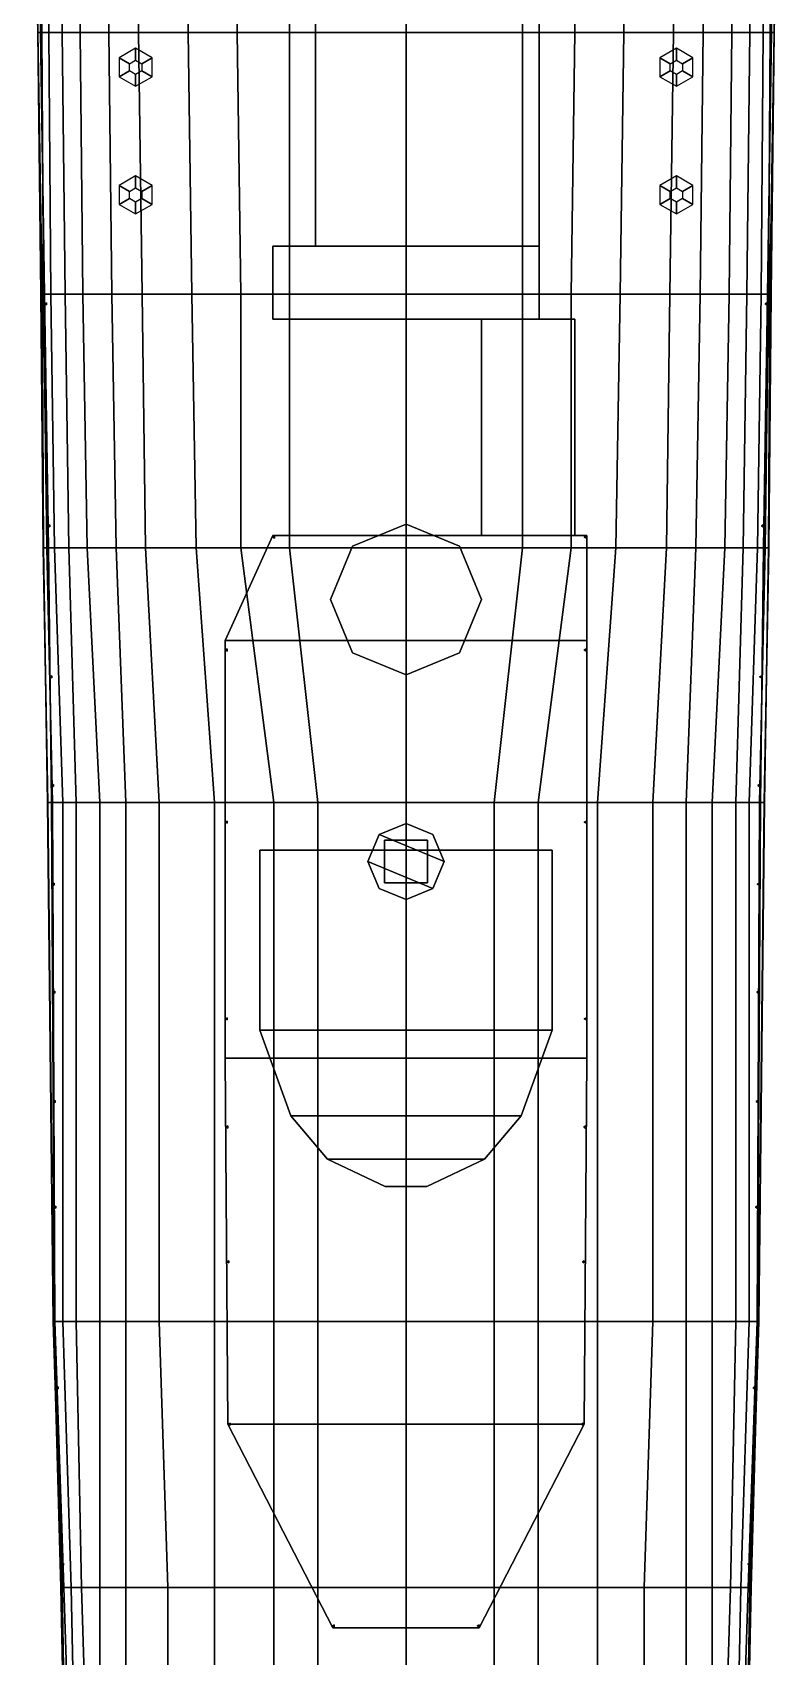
# Model space of a CAD drawing. Extents: x -6 to 6, y -57 to 57.
# Drawn here: x -6.28 to 6.28, y -36.29 to -8.95 of the extents above; entities that cross this region are included whole.
import ezdxf

# ---------------------------------------------------------------- set-up
doc = ezdxf.new("R2010")
doc.units = 0
doc.layers.get('0').update_dxf_attribs({"linetype": 'CONTINUOUS'})

msp = doc.modelspace()

# ---------------------------------------------------------------- linework, layer by layer
for points in [[(-6.206, -4.717, 3.402), (-6.284, -4.717, 1.911), (-6.196, -8.954, 1.911), (-6.149, -8.954, 3.221)], [(-6.284, -4.717, 1.911), (-6.258, -4.717, 0.923), (-6.196, -8.954, 0.923), (-6.196, -8.954, 1.911)], [(-6.258, -4.717, 0.923), (-6.19, -4.717, 0.058), (-6.128, -8.954, 0.058), (-6.196, -8.954, 0.923)], [(-6.19, -4.717, 0.058), (-6.061, -4.717, -0.754), (-6.009, -8.954, -0.754), (-6.128, -8.954, 0.058)], [(-6.061, -4.717, -0.754), (-5.823, -4.717, -1.432), (-5.782, -8.954, -1.432), (-6.009, -8.954, -0.754)], [(-5.823, -4.717, -1.432), (-5.518, -4.717, -2.023), (-5.481, -8.954, -2.023), (-5.782, -8.954, -1.432)], [(-5.518, -4.717, -2.023), (-5.026, -4.717, -2.576), (-5, -8.954, -2.576), (-5.481, -8.954, -2.023)], [(-5.026, -4.717, -2.576), (-4.55, -4.717, -2.975), (-4.498, -8.954, -2.975), (-5, -8.954, -2.576)], [(-4.55, -4.717, -2.975), (-3.747, -4.717, -3.358), (-3.665, -8.954, -3.358), (-4.498, -8.954, -2.975)], [(-3.747, -4.717, -3.358), (-2.914, -4.717, -3.575), (-2.842, -8.954, -3.575), (-3.665, -8.954, -3.358)], [(-2.914, -4.717, -3.575), (-1.962, -4.717, -3.782), (-1.962, -8.954, -3.762), (-2.842, -8.954, -3.575)], [(0, -8.954, -3.974), (-1.962, -8.954, -3.762), (-1.962, -4.717, -3.782), (0, -4.717, -3.974)], [(0, -4.717, -3.974), (1.962, -4.717, -3.782), (1.962, -8.954, -3.762), (0, -8.954, -3.974)], [(2.842, -8.954, -3.575), (1.962, -8.954, -3.762), (1.962, -4.717, -3.782), (2.914, -4.717, -3.575)], [(3.665, -8.954, -3.358), (2.842, -8.954, -3.575), (2.914, -4.717, -3.575), (3.747, -4.717, -3.358)], [(4.498, -8.954, -2.975), (3.665, -8.954, -3.358), (3.747, -4.717, -3.358), (4.55, -4.717, -2.975)], [(5, -8.954, -2.576), (4.498, -8.954, -2.975), (4.55, -4.717, -2.975), (5.026, -4.717, -2.576)], [(5.481, -8.954, -2.023), (5, -8.954, -2.576), (5.026, -4.717, -2.576), (5.518, -4.717, -2.023)], [(5.782, -8.954, -1.432), (5.481, -8.954, -2.023), (5.518, -4.717, -2.023), (5.823, -4.717, -1.432)], [(6.009, -8.954, -0.754), (5.782, -8.954, -1.432), (5.823, -4.717, -1.432), (6.061, -4.717, -0.754)], [(6.128, -8.954, 0.058), (6.009, -8.954, -0.754), (6.061, -4.717, -0.754), (6.19, -4.717, 0.058)], [(6.196, -8.954, 0.923), (6.128, -8.954, 0.058), (6.19, -4.717, 0.058), (6.258, -4.717, 0.923)], [(6.149, -8.954, 3.221), (6.196, -8.954, 1.911), (6.284, -4.717, 1.911), (6.206, -4.717, 3.402)], [(6.196, -8.954, 1.911), (6.196, -8.954, 0.923), (6.258, -4.717, 0.923), (6.284, -4.717, 1.911)], [(-1.52, -8.28, 5.46), (-1.52, -8.28, 3.24), (-1.52, -12.55, 3.09), (-1.52, -12.55, 5.32)], [(2.24, -12.55, 5.32), (2.24, -8.28, 5.46), (-1.52, -8.28, 5.46), (-1.52, -12.55, 5.32)], [(2.24, -12.55, 3.09), (2.24, -8.28, 3.24), (2.24, -8.28, 5.46), (2.24, -12.55, 5.32)], [(-6.149, -8.954, 3.221), (-6.196, -8.954, 1.911), (-6.144, -13.362, 1.911), (-6.082, -13.362, 3.071)], [(-6.196, -8.954, 1.911), (-6.196, -8.954, 0.923), (-6.123, -13.362, 0.923), (-6.144, -13.362, 1.911)], [(-6.196, -8.954, 0.923), (-6.128, -8.954, 0.058), (-6.097, -13.362, 0.058), (-6.123, -13.362, 0.923)], [(6.149, -8.954, 3.221), (-6.149, -8.954, 3.221), (-6.082, -13.362, 3.071), (6.082, -13.362, 3.071)], [(-6.128, -8.954, 0.058), (-6.009, -8.954, -0.754), (-5.973, -13.362, -0.754), (-6.097, -13.362, 0.058)], [(-6.009, -8.954, -0.754), (-5.782, -8.954, -1.432), (-5.735, -13.362, -1.432), (-5.973, -13.362, -0.754)], [(-5.782, -8.954, -1.432), (-5.481, -8.954, -2.023), (-5.435, -13.362, -2.023), (-5.735, -13.362, -1.432)], [(-5.481, -8.954, -2.023), (-5, -8.954, -2.576), (-4.948, -13.362, -2.576), (-5.435, -13.362, -2.023)], [(-5, -8.954, -2.576), (-4.498, -8.954, -2.975), (-4.441, -13.362, -2.975), (-4.948, -13.362, -2.576)], [(-4.498, -8.954, -2.975), (-3.665, -8.954, -3.358), (-3.602, -13.362, -3.358), (-4.441, -13.362, -2.975)], [(-3.665, -8.954, -3.358), (-2.842, -8.954, -3.575), (-2.78, -13.362, -3.575), (-3.602, -13.362, -3.358)], [(-2.842, -8.954, -3.575), (-1.962, -8.954, -3.762), (-1.962, -13.362, -3.736), (-2.78, -13.362, -3.575)], [(0, -13.362, -3.974), (-1.962, -13.362, -3.736), (-1.962, -8.954, -3.762), (0, -8.954, -3.974)], [(0, -8.954, -3.974), (1.962, -8.954, -3.762), (1.962, -13.362, -3.736), (0, -13.362, -3.974)], [(2.78, -13.362, -3.575), (1.962, -13.362, -3.736), (1.962, -8.954, -3.762), (2.842, -8.954, -3.575)], [(3.602, -13.362, -3.358), (2.78, -13.362, -3.575), (2.842, -8.954, -3.575), (3.665, -8.954, -3.358)], [(4.441, -13.362, -2.975), (3.602, -13.362, -3.358), (3.665, -8.954, -3.358), (4.498, -8.954, -2.975)], [(4.948, -13.362, -2.576), (4.441, -13.362, -2.975), (4.498, -8.954, -2.975), (5, -8.954, -2.576)], [(5.435, -13.362, -2.023), (4.948, -13.362, -2.576), (5, -8.954, -2.576), (5.481, -8.954, -2.023)], [(5.735, -13.362, -1.432), (5.435, -13.362, -2.023), (5.481, -8.954, -2.023), (5.782, -8.954, -1.432)], [(5.973, -13.362, -0.754), (5.735, -13.362, -1.432), (5.782, -8.954, -1.432), (6.009, -8.954, -0.754)], [(6.097, -13.362, 0.058), (5.973, -13.362, -0.754), (6.009, -8.954, -0.754), (6.128, -8.954, 0.058)], [(6.082, -13.362, 3.071), (6.144, -13.362, 1.911), (6.196, -8.954, 1.911), (6.149, -8.954, 3.221)], [(6.123, -13.362, 0.923), (6.097, -13.362, 0.058), (6.128, -8.954, 0.058), (6.196, -8.954, 0.923)], [(6.144, -13.362, 1.911), (6.123, -13.362, 0.923), (6.196, -8.954, 0.923), (6.196, -8.954, 1.911)], [(-4.654, -9.48, 4.63), (-4.55, -9.42, 4.63), (-4.55, -9.22, 3.21), (-4.827, -9.38, 3.2)], [(-4.55, -9.42, 4.63), (-4.446, -9.48, 4.63), (-4.273, -9.38, 3.2), (-4.55, -9.22, 3.21)], [(4.446, -9.48, 4.63), (4.55, -9.42, 4.63), (4.55, -9.22, 3.21), (4.273, -9.38, 3.2)], [(4.55, -9.42, 4.63), (4.654, -9.48, 4.63), (4.827, -9.38, 3.2), (4.55, -9.22, 3.21)], [(-4.654, -9.6, 4.63), (-4.654, -9.48, 4.63), (-4.827, -9.38, 3.2), (-4.827, -9.7, 3.19)], [(-4.446, -9.48, 4.63), (-4.446, -9.6, 4.63), (-4.273, -9.7, 3.19), (-4.273, -9.38, 3.2)], [(4.446, -9.6, 4.63), (4.446, -9.48, 4.63), (4.273, -9.38, 3.2), (4.273, -9.7, 3.19)], [(4.654, -9.48, 4.63), (4.654, -9.6, 4.63), (4.827, -9.7, 3.19), (4.827, -9.38, 3.2)], [(-4.55, -9.66, 4.63), (-4.654, -9.6, 4.63), (-4.827, -9.7, 3.19), (-4.55, -9.86, 3.19)], [(-4.446, -9.6, 4.63), (-4.55, -9.66, 4.63), (-4.55, -9.86, 3.19), (-4.273, -9.7, 3.19)], [(4.55, -9.66, 4.63), (4.446, -9.6, 4.63), (4.273, -9.7, 3.19), (4.55, -9.86, 3.19)], [(4.654, -9.6, 4.63), (4.55, -9.66, 4.63), (4.55, -9.86, 3.19), (4.827, -9.7, 3.19)], [(-4.654, -11.63, 4.61), (-4.55, -11.57, 4.61), (-4.55, -11.37, 3.14), (-4.827, -11.53, 3.13)], [(-4.55, -11.57, 4.61), (-4.446, -11.63, 4.61), (-4.273, -11.53, 3.13), (-4.55, -11.37, 3.14)], [(4.446, -11.63, 4.61), (4.55, -11.57, 4.61), (4.55, -11.37, 3.14), (4.273, -11.53, 3.13)], [(4.55, -11.57, 4.61), (4.654, -11.63, 4.61), (4.827, -11.53, 3.13), (4.55, -11.37, 3.14)], [(-4.654, -11.75, 4.61), (-4.654, -11.63, 4.61), (-4.827, -11.53, 3.13), (-4.827, -11.85, 3.12)], [(-4.55, -11.81, 4.61), (-4.654, -11.75, 4.61), (-4.827, -11.85, 3.12), (-4.55, -12.01, 3.11)], [(-4.446, -11.75, 4.61), (-4.55, -11.81, 4.61), (-4.55, -12.01, 3.11), (-4.273, -11.85, 3.12)], [(-4.446, -11.63, 4.61), (-4.446, -11.75, 4.61), (-4.273, -11.85, 3.12), (-4.273, -11.53, 3.13)], [(4.446, -11.75, 4.61), (4.446, -11.63, 4.61), (4.273, -11.53, 3.13), (4.273, -11.85, 3.12)], [(4.55, -11.81, 4.61), (4.446, -11.75, 4.61), (4.273, -11.85, 3.12), (4.55, -12.01, 3.11)], [(4.654, -11.75, 4.61), (4.55, -11.81, 4.61), (4.55, -12.01, 3.11), (4.827, -11.85, 3.12)], [(4.654, -11.63, 4.61), (4.654, -11.75, 4.61), (4.827, -11.85, 3.12), (4.827, -11.53, 3.13)], [(-2.24, -12.55, 5.32), (-2.24, -12.55, 3.09), (-2.24, -13.78, 3.06), (-2.24, -13.78, 5.32)], [(2.24, -13.78, 5.32), (2.24, -12.55, 5.32), (-2.24, -12.55, 5.32), (-2.24, -13.78, 5.32)], [(-1.52, -12.55, 5.32), (-1.52, -12.55, 3.09), (-2.24, -12.55, 3.09), (-2.24, -12.55, 5.32)], [(2.24, -13.78, 3.06), (2.24, -12.55, 3.09), (2.24, -12.55, 5.32), (2.24, -13.78, 5.32)], [(-6.082, -13.362, 3.071), (-6.144, -13.362, 1.911), (-6.103, -17.629, 1.911), (-6.015, -17.629, 2.967)], [(-6.144, -13.362, 1.911), (-6.123, -13.362, 0.923), (-6.097, -17.629, 0.923), (-6.103, -17.629, 1.911)], [(-6.123, -13.362, 0.923), (-6.097, -13.362, 0.058), (-6.04, -17.629, 0.058), (-6.097, -17.629, 0.923)], [(-6.097, -13.362, 0.058), (-5.973, -13.362, -0.754), (-5.916, -17.629, -0.754), (-6.04, -17.629, 0.058)], [(6.082, -13.362, 3.071), (-6.082, -13.362, 3.071), (-6.015, -17.629, 2.967), (6.015, -17.629, 2.967)], [(-5.973, -13.362, -0.754), (-5.735, -13.362, -1.432), (-5.673, -17.629, -1.432), (-5.916, -17.629, -0.754)], [(-5.735, -13.362, -1.432), (-5.435, -13.362, -2.023), (-5.362, -17.629, -2.023), (-5.673, -17.629, -1.432)], [(-5.435, -13.362, -2.023), (-4.948, -13.362, -2.576), (-4.876, -17.629, -2.576), (-5.362, -17.629, -2.023)], [(-4.948, -13.362, -2.576), (-4.441, -13.362, -2.975), (-4.384, -17.629, -2.975), (-4.876, -17.629, -2.576)], [(-4.441, -13.362, -2.975), (-3.602, -13.362, -3.358), (-3.53, -17.629, -3.358), (-4.384, -17.629, -2.975)], [(-3.602, -13.362, -3.358), (-2.78, -13.362, -3.575), (-2.78, -17.629, -3.555), (-3.53, -17.629, -3.358)], [(-2.78, -13.362, -3.575), (-1.962, -13.362, -3.736), (-1.962, -17.629, -3.715), (-2.78, -17.629, -3.555)], [(0, -17.629, -3.974), (-1.962, -17.629, -3.715), (-1.962, -13.362, -3.736), (0, -13.362, -3.974)], [(0, -13.362, -3.974), (1.962, -13.362, -3.736), (1.962, -17.629, -3.715), (0, -17.629, -3.974)], [(2.78, -17.629, -3.555), (1.962, -17.629, -3.715), (1.962, -13.362, -3.736), (2.78, -13.362, -3.575)], [(3.53, -17.629, -3.358), (2.78, -17.629, -3.555), (2.78, -13.362, -3.575), (3.602, -13.362, -3.358)], [(4.384, -17.629, -2.975), (3.53, -17.629, -3.358), (3.602, -13.362, -3.358), (4.441, -13.362, -2.975)], [(4.876, -17.629, -2.576), (4.384, -17.629, -2.975), (4.441, -13.362, -2.975), (4.948, -13.362, -2.576)], [(5.362, -17.629, -2.023), (4.876, -17.629, -2.576), (4.948, -13.362, -2.576), (5.435, -13.362, -2.023)], [(5.673, -17.629, -1.432), (5.362, -17.629, -2.023), (5.435, -13.362, -2.023), (5.735, -13.362, -1.432)], [(5.916, -17.629, -0.754), (5.673, -17.629, -1.432), (5.735, -13.362, -1.432), (5.973, -13.362, -0.754)], [(6.04, -17.629, 0.058), (5.916, -17.629, -0.754), (5.973, -13.362, -0.754), (6.097, -13.362, 0.058)], [(6.015, -17.629, 2.967), (6.103, -17.629, 1.911), (6.144, -13.362, 1.911), (6.082, -13.362, 3.071)], [(6.097, -17.629, 0.923), (6.04, -17.629, 0.058), (6.097, -13.362, 0.058), (6.123, -13.362, 0.923)], [(6.103, -17.629, 1.911), (6.097, -17.629, 0.923), (6.123, -13.362, 0.923), (6.144, -13.362, 1.911)], [(-6.05, -13.503, 3.06), (-6.08, -13.52, 3.06), (-6.08, -13.52, 4.06), (-6.05, -13.503, 4.06)], [(-6.08, -13.52, 3.06), (-6.05, -13.537, 3.06), (-6.05, -13.537, 4.06), (-6.08, -13.52, 4.06)], [(-6.05, -13.537, 3.06), (-6.05, -13.503, 3.06), (-6.05, -13.503, 4.06), (-6.05, -13.537, 4.06)], [(6.07, -13.503, 3.06), (6.04, -13.52, 3.06), (6.04, -13.52, 4.06), (6.07, -13.503, 4.06)], [(6.04, -13.52, 3.06), (6.07, -13.537, 3.06), (6.07, -13.537, 4.06), (6.04, -13.52, 4.06)], [(6.07, -13.537, 3.06), (6.07, -13.503, 3.06), (6.07, -13.503, 4.06), (6.07, -13.537, 4.06)], [(-2.24, -13.78, 5.32), (-2.24, -13.78, 3.06), (1.27, -13.78, 3.06), (1.27, -13.78, 5.32)], [(1.27, -13.78, 5.32), (1.27, -13.78, 3.06), (1.27, -17.42, 2.97), (1.27, -17.42, 5.32)], [(2.84, -17.42, 5.32), (2.84, -13.78, 5.32), (1.27, -13.78, 5.32), (1.27, -17.42, 5.32)], [(2.84, -13.78, 5.32), (2.84, -13.78, 3.06), (2.24, -13.78, 3.06), (2.24, -13.78, 5.32)], [(2.84, -17.42, 2.97), (2.84, -13.78, 3.06), (2.84, -13.78, 5.32), (2.84, -17.42, 5.32)], [(-5.99, -17.243, 2.97), (-6.02, -17.26, 2.97), (-6.02, -17.26, 3.97), (-5.99, -17.243, 3.97)], [(-6.02, -17.26, 2.97), (-5.99, -17.277, 2.97), (-5.99, -17.277, 3.97), (-6.02, -17.26, 3.97)], [(-5.99, -17.277, 2.97), (-5.99, -17.243, 2.97), (-5.99, -17.243, 3.97), (-5.99, -17.277, 3.97)], [(3.04, -19.19, 5.19), (3.04, -17.42, 5.32), (-2.24, -17.42, 5.32), (-3.04, -19.19, 5.19)], [(-2.24, -17.42, 5.32), (-2.24, -17.42, 2.97), (-3.04, -19.19, 2.95), (-3.04, -19.19, 5.19)], [(1.27, -17.42, 5.32), (1.27, -17.42, 2.97), (-2.24, -17.42, 2.97), (-2.24, -17.42, 5.32)], [(-2.21, -17.433, 5.32), (-2.24, -17.45, 5.32), (-2.24, -17.45, 6.32), (-2.21, -17.433, 6.32)], [(-2.24, -17.45, 5.32), (-2.21, -17.467, 5.32), (-2.21, -17.467, 6.32), (-2.24, -17.45, 6.32)], [(-2.21, -17.467, 5.32), (-2.21, -17.433, 5.32), (-2.21, -17.433, 6.32), (-2.21, -17.467, 6.32)], [(0, -17.23, 5.32), (-0.898, -17.602, 5.3), (-0.898, -17.602, 5.32), (0, -17.23, 5.32)], [(0.898, -17.602, 5.3), (0, -17.23, 5.32), (0, -17.23, 5.32), (0.898, -17.602, 5.32)], [(3.04, -17.42, 5.32), (3.04, -17.42, 2.97), (2.84, -17.42, 2.97), (2.84, -17.42, 5.32)], [(3.03, -17.433, 5.32), (3, -17.45, 5.32), (3, -17.45, 6.32), (3.03, -17.433, 6.32)], [(3, -17.45, 5.32), (3.03, -17.467, 5.32), (3.03, -17.467, 6.32), (3, -17.45, 6.32)], [(3.03, -17.467, 5.32), (3.03, -17.433, 5.32), (3.03, -17.433, 6.32), (3.03, -17.467, 6.32)], [(3.04, -19.19, 2.95), (3.04, -17.42, 2.97), (3.04, -17.42, 5.32), (3.04, -19.19, 5.19)], [(6.01, -17.243, 2.97), (5.98, -17.26, 2.97), (5.98, -17.26, 3.97), (6.01, -17.243, 3.97)], [(5.98, -17.26, 2.97), (6.01, -17.277, 2.97), (6.01, -17.277, 3.97), (5.98, -17.26, 3.97)], [(6.01, -17.277, 2.97), (6.01, -17.243, 2.97), (6.01, -17.243, 3.97), (6.01, -17.277, 3.97)], [(-6.015, -17.629, 2.967), (-6.103, -17.629, 1.911), (-6.025, -21.917, 1.911), (-5.963, -21.917, 2.946)], [(-6.103, -17.629, 1.911), (-6.097, -17.629, 0.923), (-6.03, -21.917, 0.923), (-6.025, -21.917, 1.911)], [(-6.097, -17.629, 0.923), (-6.04, -17.629, 0.058), (-5.947, -21.917, 0.058), (-6.03, -21.917, 0.923)], [(-6.04, -17.629, 0.058), (-5.916, -17.629, -0.754), (-5.776, -21.917, -0.754), (-5.947, -21.917, 0.058)], [(6.015, -17.629, 2.967), (-6.015, -17.629, 2.967), (-5.963, -21.917, 2.946), (5.963, -21.917, 2.946)], [(-5.916, -17.629, -0.754), (-5.673, -17.629, -1.432), (-5.549, -21.917, -1.432), (-5.776, -21.917, -0.754)], [(-5.673, -17.629, -1.432), (-5.362, -17.629, -2.023), (-5.15, -21.917, -2.023), (-5.549, -21.917, -1.432)], [(-5.362, -17.629, -2.023), (-4.876, -17.629, -2.576), (-4.715, -21.917, -2.426), (-5.15, -21.917, -2.023)], [(-4.876, -17.629, -2.576), (-4.384, -17.629, -2.975), (-4.151, -21.917, -2.758), (-4.715, -21.917, -2.426)], [(-4.384, -17.629, -2.975), (-3.53, -17.629, -3.358), (-3.219, -21.917, -3.166), (-4.151, -21.917, -2.758)], [(-3.53, -17.629, -3.358), (-2.78, -17.629, -3.555), (-2.226, -21.917, -3.399), (-3.219, -21.917, -3.166)], [(-2.78, -17.629, -3.555), (-1.962, -17.629, -3.715), (-1.486, -21.917, -3.544), (-2.226, -21.917, -3.399)], [(0, -21.917, -3.741), (-1.486, -21.917, -3.544), (-1.962, -17.629, -3.715), (0, -17.629, -3.974)], [(-0.898, -17.602, 5.3), (-1.27, -18.5, 5.21), (-1.27, -18.5, 5.32), (-0.898, -17.602, 5.32)], [(0, -17.629, -3.974), (1.962, -17.629, -3.715), (1.486, -21.917, -3.544), (0, -21.917, -3.741)], [(1.27, -18.5, 5.21), (0.898, -17.602, 5.3), (0.898, -17.602, 5.32), (1.27, -18.5, 5.32)], [(2.226, -21.917, -3.399), (1.486, -21.917, -3.544), (1.962, -17.629, -3.715), (2.78, -17.629, -3.555)], [(3.219, -21.917, -3.166), (2.226, -21.917, -3.399), (2.78, -17.629, -3.555), (3.53, -17.629, -3.358)], [(4.151, -21.917, -2.758), (3.219, -21.917, -3.166), (3.53, -17.629, -3.358), (4.384, -17.629, -2.975)], [(4.715, -21.917, -2.426), (4.151, -21.917, -2.758), (4.384, -17.629, -2.975), (4.876, -17.629, -2.576)], [(5.15, -21.917, -2.023), (4.715, -21.917, -2.426), (4.876, -17.629, -2.576), (5.362, -17.629, -2.023)], [(5.549, -21.917, -1.432), (5.15, -21.917, -2.023), (5.362, -17.629, -2.023), (5.673, -17.629, -1.432)], [(5.776, -21.917, -0.754), (5.549, -21.917, -1.432), (5.673, -17.629, -1.432), (5.916, -17.629, -0.754)], [(5.947, -21.917, 0.058), (5.776, -21.917, -0.754), (5.916, -17.629, -0.754), (6.04, -17.629, 0.058)], [(6.03, -21.917, 0.923), (5.947, -21.917, 0.058), (6.04, -17.629, 0.058), (6.097, -17.629, 0.923)], [(5.963, -21.917, 2.946), (6.025, -21.917, 1.911), (6.103, -17.629, 1.911), (6.015, -17.629, 2.967)], [(6.025, -21.917, 1.911), (6.03, -21.917, 0.923), (6.097, -17.629, 0.923), (6.103, -17.629, 1.911)], [(-1.27, -18.5, 5.21), (-0.898, -19.398, 5.18), (-0.898, -19.398, 5.32), (-1.27, -18.5, 5.32)], [(0.898, -19.398, 5.18), (1.27, -18.5, 5.21), (1.27, -18.5, 5.32), (0.898, -19.398, 5.32)], [(-3.04, -19.19, 5.19), (-3.04, -19.19, 2.95), (-3.04, -26.22, 2.9), (-3.04, -26.22, 5.08)], [(3.04, -26.22, 5.08), (3.04, -19.19, 5.19), (-3.04, -19.19, 5.19), (-3.04, -26.22, 5.08)], [(-3.01, -19.333, 5.18), (-3.04, -19.35, 5.18), (-3.04, -19.35, 6.18), (-3.01, -19.333, 6.18)], [(-3.04, -19.35, 5.18), (-3.01, -19.367, 5.18), (-3.01, -19.367, 6.18), (-3.04, -19.35, 6.18)], [(-3.01, -19.367, 5.18), (-3.01, -19.333, 5.18), (-3.01, -19.333, 6.18), (-3.01, -19.367, 6.18)], [(-0.898, -19.398, 5.18), (0, -19.77, 5.18), (0, -19.77, 5.32), (-0.898, -19.398, 5.32)], [(0, -19.77, 5.18), (0.898, -19.398, 5.18), (0.898, -19.398, 5.32), (0, -19.77, 5.32)], [(3.03, -19.333, 5.18), (3, -19.35, 5.18), (3, -19.35, 6.18), (3.03, -19.333, 6.18)], [(3, -19.35, 5.18), (3.03, -19.367, 5.18), (3.03, -19.367, 6.18), (3, -19.35, 6.18)], [(3.03, -19.367, 5.18), (3.03, -19.333, 5.18), (3.03, -19.333, 6.18), (3.03, -19.367, 6.18)], [(3.04, -26.22, 2.9), (3.04, -19.19, 2.95), (3.04, -19.19, 5.19), (3.04, -26.22, 5.08)], [(-5.96, -19.783, 2.95), (-5.99, -19.8, 2.95), (-5.99, -19.8, 3.95), (-5.96, -19.783, 3.95)], [(-5.99, -19.8, 2.95), (-5.96, -19.817, 2.95), (-5.96, -19.817, 3.95), (-5.99, -19.8, 3.95)], [(-5.96, -19.817, 2.95), (-5.96, -19.783, 2.95), (-5.96, -19.783, 3.95), (-5.96, -19.817, 3.95)], [(5.98, -19.783, 2.95), (5.95, -19.8, 2.95), (5.95, -19.8, 3.95), (5.98, -19.783, 3.95)], [(5.95, -19.8, 2.95), (5.98, -19.817, 2.95), (5.98, -19.817, 3.95), (5.95, -19.8, 3.95)], [(5.98, -19.817, 2.95), (5.98, -19.783, 2.95), (5.98, -19.783, 3.95), (5.98, -19.817, 3.95)], [(-5.93, -21.613, 2.94), (-5.96, -21.63, 2.94), (-5.96, -21.63, 3.94), (-5.93, -21.613, 3.94)], [(-5.96, -21.63, 2.94), (-5.93, -21.647, 2.94), (-5.93, -21.647, 3.94), (-5.96, -21.63, 3.94)], [(-5.93, -21.647, 2.94), (-5.93, -21.613, 2.94), (-5.93, -21.613, 3.94), (-5.93, -21.647, 3.94)], [(5.95, -21.613, 2.94), (5.92, -21.63, 2.94), (5.92, -21.63, 3.94), (5.95, -21.613, 3.94)], [(5.92, -21.63, 2.94), (5.95, -21.647, 2.94), (5.95, -21.647, 3.94), (5.92, -21.63, 3.94)], [(5.95, -21.647, 2.94), (5.95, -21.613, 2.94), (5.95, -21.613, 3.94), (5.95, -21.647, 3.94)], [(-6.025, -21.917, 1.911), (-6.03, -21.917, 0.923), (-5.937, -30.655, 1.388), (-5.932, -30.655, 2.32)], [(-6.03, -21.917, 0.923), (-5.947, -21.917, 0.058), (-5.906, -30.655, 0.762), (-5.937, -30.655, 1.388)], [(-5.963, -21.917, 2.946), (-6.025, -21.917, 1.911), (-5.932, -30.655, 2.32), (-5.911, -30.655, 2.874)], [(5.963, -21.917, 2.946), (-5.963, -21.917, 2.946), (-5.911, -30.655, 2.874), (5.911, -30.655, 2.874)], [(-5.947, -21.917, 0.058), (-5.776, -21.917, -0.754), (-5.776, -30.655, -0.18), (-5.906, -30.655, 0.762)], [(-5.776, -21.917, -0.754), (-5.549, -21.917, -1.432), (-5.549, -30.655, -0.982), (-5.776, -30.655, -0.18)], [(-5.549, -21.917, -1.432), (-5.15, -21.917, -2.023), (-5.15, -30.655, -1.567), (-5.549, -30.655, -0.982)], [(-5.15, -21.917, -2.023), (-4.715, -21.917, -2.426), (-4.715, -30.655, -1.997), (-5.15, -30.655, -1.567)], [(-4.715, -21.917, -2.426), (-4.151, -21.917, -2.758), (-4.151, -30.655, -2.338), (-4.715, -30.655, -1.997)], [(-4.151, -21.917, -2.758), (-3.219, -21.917, -3.166), (-3.219, -30.655, -2.752), (-4.151, -30.655, -2.338)], [(-3.219, -21.917, -3.166), (-2.226, -21.917, -3.399), (-2.226, -30.655, -3.011), (-3.219, -30.655, -2.752)], [(-2.226, -21.917, -3.399), (-1.486, -21.917, -3.544), (-1.486, -30.655, -3.172), (-2.226, -30.655, -3.011)], [(0, -30.655, -3.379), (-1.486, -30.655, -3.172), (-1.486, -21.917, -3.544), (0, -21.917, -3.741)], [(0, -21.917, -3.741), (1.486, -21.917, -3.544), (1.486, -30.655, -3.172), (0, -30.655, -3.379)], [(2.226, -30.655, -3.011), (1.486, -30.655, -3.172), (1.486, -21.917, -3.544), (2.226, -21.917, -3.399)], [(3.219, -30.655, -2.752), (2.226, -30.655, -3.011), (2.226, -21.917, -3.399), (3.219, -21.917, -3.166)], [(4.151, -30.655, -2.338), (3.219, -30.655, -2.752), (3.219, -21.917, -3.166), (4.151, -21.917, -2.758)], [(4.715, -30.655, -1.997), (4.151, -30.655, -2.338), (4.151, -21.917, -2.758), (4.715, -21.917, -2.426)], [(5.15, -30.655, -1.567), (4.715, -30.655, -1.997), (4.715, -21.917, -2.426), (5.15, -21.917, -2.023)], [(5.549, -30.655, -0.982), (5.15, -30.655, -1.567), (5.15, -21.917, -2.023), (5.549, -21.917, -1.432)], [(5.776, -30.655, -0.18), (5.549, -30.655, -0.982), (5.549, -21.917, -1.432), (5.776, -21.917, -0.754)], [(5.906, -30.655, 0.762), (5.776, -30.655, -0.18), (5.776, -21.917, -0.754), (5.947, -21.917, 0.058)], [(5.937, -30.655, 1.388), (5.906, -30.655, 0.762), (5.947, -21.917, 0.058), (6.03, -21.917, 0.923)], [(5.911, -30.655, 2.874), (5.932, -30.655, 2.32), (6.025, -21.917, 1.911), (5.963, -21.917, 2.946)], [(5.932, -30.655, 2.32), (5.937, -30.655, 1.388), (6.03, -21.917, 0.923), (6.025, -21.917, 1.911)], [(-3.01, -22.233, 5.14), (-3.04, -22.25, 5.14), (-3.04, -22.25, 6.14), (-3.01, -22.233, 6.14)], [(-3.04, -22.25, 5.14), (-3.01, -22.267, 5.14), (-3.01, -22.267, 6.14), (-3.04, -22.25, 6.14)], [(-3.01, -22.267, 5.14), (-3.01, -22.233, 5.14), (-3.01, -22.233, 6.14), (-3.01, -22.267, 6.14)], [(0, -22.27, 8.69), (-0.453, -22.457, 8.69), (-0.453, -22.457, 9.59), (0, -22.27, 9.59)], [(0.453, -22.457, 9.59), (0, -22.27, 9.59), (-0.453, -22.457, 9.59), (0.64, -22.91, 9.59)], [(0.64, -22.91, 8.69), (-0.453, -22.457, 8.69), (0, -22.27, 8.69), (0.453, -22.457, 8.69)], [(0.453, -22.457, 8.69), (0, -22.27, 8.69), (0, -22.27, 9.59), (0.453, -22.457, 9.59)], [(3.03, -22.233, 5.14), (3, -22.25, 5.14), (3, -22.25, 6.14), (3.03, -22.233, 6.14)], [(3, -22.25, 5.14), (3.03, -22.267, 5.14), (3.03, -22.267, 6.14), (3, -22.25, 6.14)], [(3.03, -22.267, 5.14), (3.03, -22.233, 5.14), (3.03, -22.233, 6.14), (3.03, -22.267, 6.14)], [(-0.453, -22.457, 8.69), (-0.64, -22.91, 8.69), (-0.64, -22.91, 9.59), (-0.453, -22.457, 9.59)], [(0.64, -22.91, 9.59), (-0.453, -22.457, 9.59), (-0.64, -22.91, 9.59), (0.453, -23.363, 9.59)], [(0.453, -23.363, 8.69), (-0.64, -22.91, 8.69), (-0.453, -22.457, 8.69), (0.64, -22.91, 8.69)], [(-0.36, -22.55, 8.69), (-0.36, -22.55, 7.37), (-0.36, -23.27, 7.37), (-0.36, -23.27, 8.69)], [(0.36, -22.55, 8.69), (0.36, -22.55, 7.37), (-0.36, -22.55, 7.37), (-0.36, -22.55, 8.69)], [(-0.36, -22.72, 7.37), (-0.36, -22.55, 7.37), (0.36, -22.55, 7.37), (0.36, -22.72, 7.37)], [(0.36, -23.27, 7.37), (0.36, -22.55, 7.37), (0.36, -22.55, 8.69), (0.36, -23.27, 8.69)], [(0.64, -22.91, 8.69), (0.453, -22.457, 8.69), (0.453, -22.457, 9.59), (0.64, -22.91, 9.59)], [(-2.46, -22.72, 7.37), (-2.46, -22.72, 5.13), (-2.46, -25.75, 5.08), (-2.46, -25.75, 7.37)], [(2.46, -25.75, 7.37), (2.46, -22.72, 7.37), (-2.46, -22.72, 7.37), (-2.46, -25.75, 7.37)], [(2.46, -22.72, 7.37), (2.46, -22.72, 5.13), (-2.46, -22.72, 5.13), (-2.46, -22.72, 7.37)], [(-2.46, -25.75, 8.42), (-2.46, -22.72, 8.42), (-2.46, -22.72, 7.37), (-2.46, -25.75, 7.37)], [(-2.46, -25.75, 7.37), (-2.46, -22.72, 7.37), (-2.46, -22.72, 8.42), (-2.46, -25.75, 8.42)], [(-2.46, -22.72, 7.37), (2.46, -22.72, 7.37), (2.46, -22.72, 8.42), (-2.46, -22.72, 8.42)], [(-2.46, -22.72, 8.42), (2.46, -22.72, 8.42), (2.46, -22.72, 7.37), (-2.46, -22.72, 7.37)], [(-0.64, -22.91, 8.69), (-0.453, -23.363, 8.69), (-0.453, -23.363, 9.59), (-0.64, -22.91, 9.59)], [(0.453, -23.363, 9.59), (-0.64, -22.91, 9.59), (-0.453, -23.363, 9.59), (0, -23.55, 9.59)], [(0, -23.55, 8.69), (-0.453, -23.363, 8.69), (-0.64, -22.91, 8.69), (0.453, -23.363, 8.69)], [(0.453, -23.363, 8.69), (0.64, -22.91, 8.69), (0.64, -22.91, 9.59), (0.453, -23.363, 9.59)], [(2.46, -25.75, 5.08), (2.46, -22.72, 5.13), (2.46, -22.72, 7.37), (2.46, -25.75, 7.37)], [(2.46, -25.75, 8.42), (2.46, -22.72, 8.42), (2.46, -22.72, 7.37), (2.46, -25.75, 7.37)], [(2.46, -25.75, 7.37), (2.46, -22.72, 7.37), (2.46, -22.72, 8.42), (2.46, -25.75, 8.42)], [(-5.92, -23.273, 2.93), (-5.95, -23.29, 2.93), (-5.95, -23.29, 3.93), (-5.92, -23.273, 3.93)], [(-5.95, -23.29, 2.93), (-5.92, -23.307, 2.93), (-5.92, -23.307, 3.93), (-5.95, -23.29, 3.93)], [(-5.92, -23.307, 2.93), (-5.92, -23.273, 2.93), (-5.92, -23.273, 3.93), (-5.92, -23.307, 3.93)], [(-0.453, -23.363, 8.69), (0, -23.55, 8.69), (0, -23.55, 9.59), (-0.453, -23.363, 9.59)], [(-0.36, -23.27, 8.69), (-0.36, -23.27, 7.37), (0.36, -23.27, 7.37), (0.36, -23.27, 8.69)], [(0, -23.55, 8.69), (0.453, -23.363, 8.69), (0.453, -23.363, 9.59), (0, -23.55, 9.59)], [(5.94, -23.273, 2.93), (5.91, -23.29, 2.93), (5.91, -23.29, 3.93), (5.94, -23.273, 3.93)], [(5.91, -23.29, 2.93), (5.94, -23.307, 2.93), (5.94, -23.307, 3.93), (5.91, -23.29, 3.93)], [(5.94, -23.307, 2.93), (5.94, -23.273, 2.93), (5.94, -23.273, 3.93), (5.94, -23.307, 3.93)], [(-5.91, -25.093, 2.92), (-5.94, -25.11, 2.92), (-5.94, -25.11, 3.92), (-5.91, -25.093, 3.92)], [(-5.94, -25.11, 2.92), (-5.91, -25.127, 2.92), (-5.91, -25.127, 3.92), (-5.94, -25.11, 3.92)], [(-5.91, -25.127, 2.92), (-5.91, -25.093, 2.92), (-5.91, -25.093, 3.92), (-5.91, -25.127, 3.92)], [(5.93, -25.093, 2.92), (5.9, -25.11, 2.92), (5.9, -25.11, 3.92), (5.93, -25.093, 3.92)], [(5.9, -25.11, 2.92), (5.93, -25.127, 2.92), (5.93, -25.127, 3.92), (5.9, -25.11, 3.92)], [(5.93, -25.127, 2.92), (5.93, -25.093, 2.92), (5.93, -25.093, 3.92), (5.93, -25.127, 3.92)], [(-3.01, -25.543, 5.09), (-3.04, -25.56, 5.09), (-3.04, -25.56, 6.09), (-3.01, -25.543, 6.09)], [(-3.04, -25.56, 5.09), (-3.01, -25.577, 5.09), (-3.01, -25.577, 6.09), (-3.04, -25.56, 6.09)], [(-3.01, -25.577, 5.09), (-3.01, -25.543, 5.09), (-3.01, -25.543, 6.09), (-3.01, -25.577, 6.09)], [(3.03, -25.543, 5.09), (3, -25.56, 5.09), (3, -25.56, 6.09), (3.03, -25.543, 6.09)], [(3, -25.56, 5.09), (3.03, -25.577, 5.09), (3.03, -25.577, 6.09), (3, -25.56, 6.09)], [(3.03, -25.577, 5.09), (3.03, -25.543, 5.09), (3.03, -25.543, 6.09), (3.03, -25.577, 6.09)], [(1.94, -27.19, 7.37), (2.46, -25.75, 7.37), (-2.46, -25.75, 7.37), (-1.94, -27.19, 7.37)], [(-2.46, -25.75, 7.37), (-2.46, -25.75, 5.08), (-1.94, -27.19, 5.08), (-1.94, -27.19, 7.37)], [(-1.94, -27.19, 7.37), (-2.46, -25.75, 7.37), (-2.46, -25.75, 8.42), (-1.94, -27.19, 8.42)], [(-1.94, -27.19, 8.42), (-2.46, -25.75, 8.42), (-2.46, -25.75, 7.37), (-1.94, -27.19, 7.37)], [(1.94, -27.19, 5.08), (2.46, -25.75, 5.08), (2.46, -25.75, 7.37), (1.94, -27.19, 7.37)], [(1.94, -27.19, 7.37), (2.46, -25.75, 7.37), (2.46, -25.75, 8.42), (1.94, -27.19, 8.42)], [(1.94, -27.19, 8.42), (2.46, -25.75, 8.42), (2.46, -25.75, 7.37), (1.94, -27.19, 7.37)], [(-3.04, -26.22, 5.08), (-3.04, -26.22, 2.9), (-3, -32.38, 2.84), (-3, -32.38, 5.11)], [(3, -32.38, 5.11), (3.04, -26.22, 5.08), (-3.04, -26.22, 5.08), (-3, -32.38, 5.11)], [(3, -32.38, 2.84), (3.04, -26.22, 2.9), (3.04, -26.22, 5.08), (3, -32.38, 5.11)], [(-5.9, -26.933, 2.9), (-5.93, -26.95, 2.9), (-5.93, -26.95, 3.9), (-5.9, -26.933, 3.9)], [(-5.93, -26.95, 2.9), (-5.9, -26.967, 2.9), (-5.9, -26.967, 3.9), (-5.93, -26.95, 3.9)], [(-5.9, -26.967, 2.9), (-5.9, -26.933, 2.9), (-5.9, -26.933, 3.9), (-5.9, -26.967, 3.9)], [(5.92, -26.933, 2.9), (5.89, -26.95, 2.9), (5.89, -26.95, 3.9), (5.92, -26.933, 3.9)], [(5.89, -26.95, 2.9), (5.92, -26.967, 2.9), (5.92, -26.967, 3.9), (5.89, -26.95, 3.9)], [(5.92, -26.967, 2.9), (5.92, -26.933, 2.9), (5.92, -26.933, 3.9), (5.92, -26.967, 3.9)], [(1.32, -27.92, 7.37), (1.94, -27.19, 7.37), (-1.94, -27.19, 7.37), (-1.32, -27.92, 7.37)], [(-1.94, -27.19, 7.37), (-1.94, -27.19, 5.08), (-1.32, -27.92, 5.08), (-1.32, -27.92, 7.37)], [(-1.32, -27.92, 8.42), (-1.94, -27.19, 8.42), (-1.94, -27.19, 7.37), (-1.32, -27.92, 7.37)], [(-1.32, -27.92, 7.37), (-1.94, -27.19, 7.37), (-1.94, -27.19, 8.42), (-1.32, -27.92, 8.42)], [(1.32, -27.92, 5.08), (1.94, -27.19, 5.08), (1.94, -27.19, 7.37), (1.32, -27.92, 7.37)], [(1.32, -27.92, 8.42), (1.94, -27.19, 8.42), (1.94, -27.19, 7.37), (1.32, -27.92, 7.37)], [(1.32, -27.92, 7.37), (1.94, -27.19, 7.37), (1.94, -27.19, 8.42), (1.32, -27.92, 8.42)], [(-3, -27.363, 5.08), (-3.03, -27.38, 5.08), (-3.03, -27.38, 6.08), (-3, -27.363, 6.08)], [(-3.03, -27.38, 5.08), (-3, -27.397, 5.08), (-3, -27.397, 6.08), (-3.03, -27.38, 6.08)], [(-3, -27.397, 5.08), (-3, -27.363, 5.08), (-3, -27.363, 6.08), (-3, -27.397, 6.08)], [(3.02, -27.363, 5.08), (2.99, -27.38, 5.08), (2.99, -27.38, 6.08), (3.02, -27.363, 6.08)], [(2.99, -27.38, 5.08), (3.02, -27.397, 5.08), (3.02, -27.397, 6.08), (2.99, -27.38, 6.08)], [(3.02, -27.397, 5.08), (3.02, -27.363, 5.08), (3.02, -27.363, 6.08), (3.02, -27.397, 6.08)], [(-1.32, -27.92, 7.37), (-1.32, -27.92, 5.08), (1.32, -27.92, 5.08), (1.32, -27.92, 7.37)], [(0.35, -28.38, 7.37), (1.32, -27.92, 7.37), (-1.32, -27.92, 7.37), (-0.35, -28.38, 7.37)], [(-0.35, -28.38, 7.37), (-1.32, -27.92, 7.37), (1.32, -27.92, 7.37), (0.35, -28.38, 7.37)], [(-0.35, -28.38, 7.37), (-1.32, -27.92, 7.37), (-1.32, -27.92, 8.42), (-0.35, -28.38, 8.42)], [(-0.35, -28.38, 8.42), (-1.32, -27.92, 8.42), (-1.32, -27.92, 7.37), (-0.35, -28.38, 7.37)], [(0.35, -28.38, 7.37), (1.32, -27.92, 7.37), (1.32, -27.92, 8.42), (0.35, -28.38, 8.42)], [(0.35, -28.38, 8.42), (1.32, -27.92, 8.42), (1.32, -27.92, 7.37), (0.35, -28.38, 7.37)], [(0.35, -28.38, 8.42), (-0.35, -28.38, 8.42), (-0.35, -28.38, 7.37), (0.35, -28.38, 7.37)], [(0.35, -28.38, 7.37), (-0.35, -28.38, 7.37), (-0.35, -28.38, 8.42), (0.35, -28.38, 8.42)], [(-5.89, -28.713, 2.88), (-5.92, -28.73, 2.88), (-5.92, -28.73, 3.88), (-5.89, -28.713, 3.88)], [(-5.92, -28.73, 2.88), (-5.89, -28.747, 2.88), (-5.89, -28.747, 3.88), (-5.92, -28.73, 3.88)], [(-5.89, -28.747, 2.88), (-5.89, -28.713, 2.88), (-5.89, -28.713, 3.88), (-5.89, -28.747, 3.88)], [(5.91, -28.713, 2.88), (5.88, -28.73, 2.88), (5.88, -28.73, 3.88), (5.91, -28.713, 3.88)], [(5.88, -28.73, 2.88), (5.91, -28.747, 2.88), (5.91, -28.747, 3.88), (5.88, -28.73, 3.88)], [(5.91, -28.747, 2.88), (5.91, -28.713, 2.88), (5.91, -28.713, 3.88), (5.91, -28.747, 3.88)], [(-2.98, -29.633, 5.09), (-3.01, -29.65, 5.09), (-3.01, -29.65, 6.09), (-2.98, -29.633, 6.09)], [(-3.01, -29.65, 5.09), (-2.98, -29.667, 5.09), (-2.98, -29.667, 6.09), (-3.01, -29.65, 6.09)], [(-2.98, -29.667, 5.09), (-2.98, -29.633, 5.09), (-2.98, -29.633, 6.09), (-2.98, -29.667, 6.09)], [(3, -29.633, 5.09), (2.97, -29.65, 5.09), (2.97, -29.65, 6.09), (3, -29.633, 6.09)], [(2.97, -29.65, 5.09), (3, -29.667, 5.09), (3, -29.667, 6.09), (2.97, -29.65, 6.09)], [(3, -29.667, 5.09), (3, -29.633, 5.09), (3, -29.633, 6.09), (3, -29.667, 6.09)], [(-5.937, -30.655, 1.388), (-5.906, -30.655, 0.762), (-5.756, -35.132, 0.782), (-5.797, -35.132, 1.408)], [(-5.932, -30.655, 2.32), (-5.937, -30.655, 1.388), (-5.797, -35.132, 1.408), (-5.807, -35.132, 2.34)], [(-5.911, -30.655, 2.874), (-5.932, -30.655, 2.32), (-5.807, -35.132, 2.34), (-5.787, -35.132, 2.806)], [(5.911, -30.655, 2.874), (-5.911, -30.655, 2.874), (-5.787, -35.132, 2.806), (5.787, -35.132, 2.806)], [(-5.906, -30.655, 0.762), (-5.776, -30.655, -0.18), (-5.631, -35.132, -0.16), (-5.756, -35.132, 0.782)], [(-5.776, -30.655, -0.18), (-5.549, -30.655, -0.982), (-5.461, -35.132, -0.615), (-5.631, -35.132, -0.16)], [(-5.549, -30.655, -0.982), (-5.15, -30.655, -1.567), (-5.15, -35.132, -1.128), (-5.461, -35.132, -0.615)], [(-5.15, -30.655, -1.567), (-4.715, -30.655, -1.997), (-4.715, -35.132, -1.568), (-5.15, -35.132, -1.128)], [(-4.715, -30.655, -1.997), (-4.151, -30.655, -2.338), (-4.006, -35.132, -1.992), (-4.715, -35.132, -1.568)], [(-4.151, -30.655, -2.338), (-3.219, -30.655, -2.752), (-3.219, -35.132, -2.298), (-4.006, -35.132, -1.992)], [(-3.219, -30.655, -2.752), (-2.226, -30.655, -3.011), (-2.226, -35.132, -2.572), (-3.219, -35.132, -2.298)], [(-2.226, -30.655, -3.011), (-1.486, -30.655, -3.172), (-1.486, -35.132, -2.717), (-2.226, -35.132, -2.572)], [(0, -35.132, -2.929), (-1.486, -35.132, -2.717), (-1.486, -30.655, -3.172), (0, -30.655, -3.379)], [(0, -30.655, -3.379), (1.486, -30.655, -3.172), (1.486, -35.132, -2.717), (0, -35.132, -2.929)], [(2.226, -35.132, -2.572), (1.486, -35.132, -2.717), (1.486, -30.655, -3.172), (2.226, -30.655, -3.011)], [(3.219, -35.132, -2.298), (2.226, -35.132, -2.572), (2.226, -30.655, -3.011), (3.219, -30.655, -2.752)], [(4.006, -35.132, -1.992), (3.219, -35.132, -2.298), (3.219, -30.655, -2.752), (4.151, -30.655, -2.338)], [(4.715, -35.132, -1.568), (4.006, -35.132, -1.992), (4.151, -30.655, -2.338), (4.715, -30.655, -1.997)], [(5.15, -35.132, -1.128), (4.715, -35.132, -1.568), (4.715, -30.655, -1.997), (5.15, -30.655, -1.567)], [(5.461, -35.132, -0.615), (5.15, -35.132, -1.128), (5.15, -30.655, -1.567), (5.549, -30.655, -0.982)], [(5.631, -35.132, -0.16), (5.461, -35.132, -0.615), (5.549, -30.655, -0.982), (5.776, -30.655, -0.18)], [(5.756, -35.132, 0.782), (5.631, -35.132, -0.16), (5.776, -30.655, -0.18), (5.906, -30.655, 0.762)], [(5.797, -35.132, 1.408), (5.756, -35.132, 0.782), (5.906, -30.655, 0.762), (5.937, -30.655, 1.388)], [(5.787, -35.132, 2.806), (5.807, -35.132, 2.34), (5.932, -30.655, 2.32), (5.911, -30.655, 2.874)], [(5.807, -35.132, 2.34), (5.797, -35.132, 1.408), (5.937, -30.655, 1.388), (5.932, -30.655, 2.32)], [(-5.85, -31.753, 2.85), (-5.88, -31.77, 2.85), (-5.88, -31.77, 3.85), (-5.85, -31.753, 3.85)], [(-5.88, -31.77, 2.85), (-5.85, -31.787, 2.85), (-5.85, -31.787, 3.85), (-5.88, -31.77, 3.85)], [(-5.85, -31.787, 2.85), (-5.85, -31.753, 2.85), (-5.85, -31.753, 3.85), (-5.85, -31.787, 3.85)], [(5.87, -31.753, 2.85), (5.84, -31.77, 2.85), (5.84, -31.77, 3.85), (5.87, -31.753, 3.85)], [(5.84, -31.77, 2.85), (5.87, -31.787, 2.85), (5.87, -31.787, 3.85), (5.84, -31.77, 3.85)], [(5.87, -31.787, 2.85), (5.87, -31.753, 2.85), (5.87, -31.753, 3.85), (5.87, -31.787, 3.85)], [(-3, -32.38, 5.11), (-3, -32.38, 2.84), (-1.23, -35.81, 2.79), (-1.23, -35.81, 5.11)], [(1.23, -35.81, 5.11), (3, -32.38, 5.11), (-3, -32.38, 5.11), (-1.23, -35.81, 5.11)], [(-2.96, -32.363, 5.11), (-2.99, -32.38, 5.11), (-2.99, -32.38, 6.11), (-2.96, -32.363, 6.11)], [(-2.99, -32.38, 5.11), (-2.96, -32.397, 5.11), (-2.96, -32.397, 6.11), (-2.99, -32.38, 6.11)], [(-2.96, -32.397, 5.11), (-2.96, -32.363, 5.11), (-2.96, -32.363, 6.11), (-2.96, -32.397, 6.11)], [(1.23, -35.81, 2.79), (3, -32.38, 2.84), (3, -32.38, 5.11), (1.23, -35.81, 5.11)], [(2.98, -32.363, 5.11), (2.95, -32.38, 5.11), (2.95, -32.38, 6.11), (2.98, -32.363, 6.11)], [(2.95, -32.38, 5.11), (2.98, -32.397, 5.11), (2.98, -32.397, 6.11), (2.95, -32.38, 6.11)], [(2.98, -32.397, 5.11), (2.98, -32.363, 5.11), (2.98, -32.363, 6.11), (2.98, -32.397, 6.11)], [(-5.76, -34.723, 2.81), (-5.79, -34.74, 2.81), (-5.79, -34.74, 3.81), (-5.76, -34.723, 3.81)], [(-5.79, -34.74, 2.81), (-5.76, -34.757, 2.81), (-5.76, -34.757, 3.81), (-5.79, -34.74, 3.81)], [(-5.76, -34.757, 2.81), (-5.76, -34.723, 2.81), (-5.76, -34.723, 3.81), (-5.76, -34.757, 3.81)], [(5.78, -34.723, 2.81), (5.75, -34.74, 2.81), (5.75, -34.74, 3.81), (5.78, -34.723, 3.81)], [(5.75, -34.74, 2.81), (5.78, -34.757, 2.81), (5.78, -34.757, 3.81), (5.75, -34.74, 3.81)], [(5.78, -34.757, 2.81), (5.78, -34.723, 2.81), (5.78, -34.723, 3.81), (5.78, -34.757, 3.81)], [(-5.787, -35.132, 2.806), (-5.807, -35.132, 2.34), (-5.719, -39.502, 2.32), (-5.709, -39.502, 2.739)], [(-5.807, -35.132, 2.34), (-5.797, -35.132, 1.408), (-5.694, -39.502, 1.43), (-5.719, -39.502, 2.32)], [(-5.797, -35.132, 1.408), (-5.756, -35.132, 0.782), (-5.616, -39.502, 0.762), (-5.694, -39.502, 1.43)], [(5.787, -35.132, 2.806), (-5.787, -35.132, 2.806), (-5.709, -39.502, 2.739), (5.709, -39.502, 2.739)], [(-5.756, -35.132, 0.782), (-5.631, -35.132, -0.16), (-5.543, -39.502, 0.26), (-5.616, -39.502, 0.762)], [(-5.631, -35.132, -0.16), (-5.461, -35.132, -0.615), (-5.326, -39.502, -0.49), (-5.543, -39.502, 0.26)], [(-5.461, -35.132, -0.615), (-5.15, -35.132, -1.128), (-5.15, -39.502, -0.739), (-5.326, -39.502, -0.49)], [(-5.15, -35.132, -1.128), (-4.715, -35.132, -1.568), (-4.715, -39.502, -1.2), (-5.15, -39.502, -0.739)], [(-4.715, -35.132, -1.568), (-4.006, -35.132, -1.992), (-4.006, -39.502, -1.619), (-4.715, -39.502, -1.2)], [(-4.006, -35.132, -1.992), (-3.219, -35.132, -2.298), (-3.219, -39.502, -1.95), (-4.006, -39.502, -1.619)], [(-3.219, -35.132, -2.298), (-2.226, -35.132, -2.572), (-2.226, -39.502, -2.204), (-3.219, -39.502, -1.95)], [(-2.226, -35.132, -2.572), (-1.486, -35.132, -2.717), (-1.486, -39.502, -2.328), (-2.226, -39.502, -2.204)], [(0, -39.502, -2.519), (-1.486, -39.502, -2.328), (-1.486, -35.132, -2.717), (0, -35.132, -2.929)], [(0, -35.132, -2.929), (1.486, -35.132, -2.717), (1.486, -39.502, -2.328), (0, -39.502, -2.519)], [(2.226, -39.502, -2.204), (1.486, -39.502, -2.328), (1.486, -35.132, -2.717), (2.226, -35.132, -2.572)], [(3.219, -39.502, -1.95), (2.226, -39.502, -2.204), (2.226, -35.132, -2.572), (3.219, -35.132, -2.298)], [(4.006, -39.502, -1.619), (3.219, -39.502, -1.95), (3.219, -35.132, -2.298), (4.006, -35.132, -1.992)], [(4.715, -39.502, -1.2), (4.006, -39.502, -1.619), (4.006, -35.132, -1.992), (4.715, -35.132, -1.568)], [(5.15, -39.502, -0.739), (4.715, -39.502, -1.2), (4.715, -35.132, -1.568), (5.15, -35.132, -1.128)], [(5.326, -39.502, -0.49), (5.15, -39.502, -0.739), (5.15, -35.132, -1.128), (5.461, -35.132, -0.615)], [(5.543, -39.502, 0.26), (5.326, -39.502, -0.49), (5.461, -35.132, -0.615), (5.631, -35.132, -0.16)], [(5.616, -39.502, 0.762), (5.543, -39.502, 0.26), (5.631, -35.132, -0.16), (5.756, -35.132, 0.782)], [(5.694, -39.502, 1.43), (5.616, -39.502, 0.762), (5.756, -35.132, 0.782), (5.797, -35.132, 1.408)], [(5.719, -39.502, 2.32), (5.694, -39.502, 1.43), (5.797, -35.132, 1.408), (5.807, -35.132, 2.34)], [(5.709, -39.502, 2.739), (5.719, -39.502, 2.32), (5.807, -35.132, 2.34), (5.787, -35.132, 2.806)], [(-1.21, -35.763, 5.11), (-1.24, -35.78, 5.11), (-1.24, -35.78, 6.11), (-1.21, -35.763, 6.11)], [(-1.24, -35.78, 5.11), (-1.21, -35.797, 5.11), (-1.21, -35.797, 6.11), (-1.24, -35.78, 6.11)], [(-1.23, -35.81, 5.11), (-1.23, -35.81, 2.79), (1.23, -35.81, 2.79), (1.23, -35.81, 5.11)], [(-1.21, -35.797, 5.11), (-1.21, -35.763, 5.11), (-1.21, -35.763, 6.11), (-1.21, -35.797, 6.11)], [(1.23, -35.763, 5.11), (1.2, -35.78, 5.11), (1.2, -35.78, 6.11), (1.23, -35.763, 6.11)], [(1.2, -35.78, 5.11), (1.23, -35.797, 5.11), (1.23, -35.797, 6.11), (1.2, -35.78, 6.11)], [(1.23, -35.797, 5.11), (1.23, -35.763, 5.11), (1.23, -35.763, 6.11), (1.23, -35.797, 6.11)]]:
    msp.add_3dface(points)

doc.saveas('drawing.dxf')
